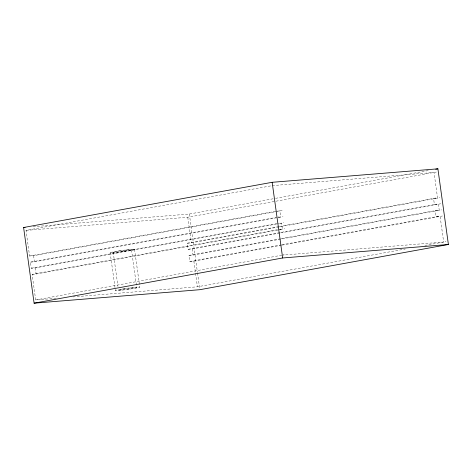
<?xml version="1.0" encoding="UTF-8"?>
<svg xmlns="http://www.w3.org/2000/svg" width="472" height="472" viewBox="0 0 472 472"><rect width="100%" height="100%" fill="white"/><g stroke="black" fill="none" stroke-linecap="round" stroke-linejoin="round"><path stroke-width="0.35" stroke-dasharray="2.36 1.77" d="M282.162 210.5L33.6 255.694L29.588 256.019L26.031 230.389L271.559 185.744M33.134 226.725L189.343 214.022L274.851 198.476M275.577 198.34L428.482 170.54M26.031 230.389L187.762 217.238L436.317 172.038M29.588 256.019L275.843 211.244L279.855 210.919L280.704 217.02L276.686 217.344M276.48 224.041L35.3 267.901L31.282 268.226L30.432 262.125L275.967 217.474M277.843 217.138L278.993 216.925M30.432 262.125L34.45 261.795L283.005 216.601M31.282 268.226L276.81 223.58M279.377 223.516L283.855 222.701M279.802 233.032L192.163 248.968L188.145 249.299L187.301 243.198L278.557 226.601M279.282 226.471L435.857 197.998M187.301 243.198L191.313 242.868L439.874 197.674M56.174 298.292L35.683 299.962L32.126 274.326L278.38 229.551L282.398 229.221L281.554 223.12L277.536 223.445M279.536 229.339L280.687 229.132M32.126 274.326L36.143 274.002L284.699 228.802M188.145 249.299L436.7 204.099M280.521 232.902L440.718 203.774M281.495 245.239L193.856 261.175L189.838 261.5L188.995 255.399L280.25 238.808M280.976 238.673L437.55 210.205M188.995 255.399L193.007 255.075L441.568 209.875M189.838 261.5L281.1 244.909M281.825 244.779L438.399 216.306M282.215 245.11L442.411 215.981M35.683 299.962L281.937 255.181M283.088 254.968L284.238 254.762M73.007 296.923L197.414 286.805L405.277 249.01M424.835 245.452L445.969 241.611M272.285 185.614L434.016 172.457L437.568 198.093L433.556 198.417L434.399 204.518L438.417 204.193L439.261 210.294L435.249 210.624L436.093 216.725L440.111 216.4L443.668 242.03L283.401 255.063M189.343 214.022L197.42 272.232M197.52 272.958L199.644 288.239M187.762 217.238L191.313 242.868M192.163 248.968L193.007 255.075M193.856 261.175L195.438 272.568M195.538 273.282L197.414 286.805M134.544 249.328A12.337 0.602 -7.9 0 1 115.534 252.426A12.337 0.602 -7.9 0 1 116.979 251.175A12.337 0.602 -7.9 0 1 134.544 249.328L139.795 287.165A12.337 0.602 -7.9 0 1 120.785 290.256A12.337 0.602 -7.9 0 1 122.23 289.006A12.337 0.602 -7.9 0 1 139.795 287.165M131.493 249.741A9.251 0.454 -7.9 0 1 117.239 252.06A9.251 0.454 -7.9 0 1 118.319 251.122A9.251 0.454 -7.9 0 1 131.493 249.741L136.744 287.578A9.251 0.454 -7.9 0 1 122.49 289.897A9.251 0.454 -7.9 0 1 123.57 288.958A9.251 0.454 -7.9 0 1 136.744 287.578M113.209 252.207L117.953 286.404M110.159 252.62L115.41 290.457M33.6 255.694L34.45 261.795M35.3 267.901L36.143 274.002"/><path stroke-width="0.71" d="M23.6 227.504L272.155 182.304L437.898 168.828L448.4 244.496L199.845 289.696L34.102 303.171L23.6 227.504L25.069 227.386M435.727 169.224L437.898 168.828M34.102 303.171L282.657 257.977L448.4 244.496M272.155 182.304L282.657 257.977"/></g></svg>
